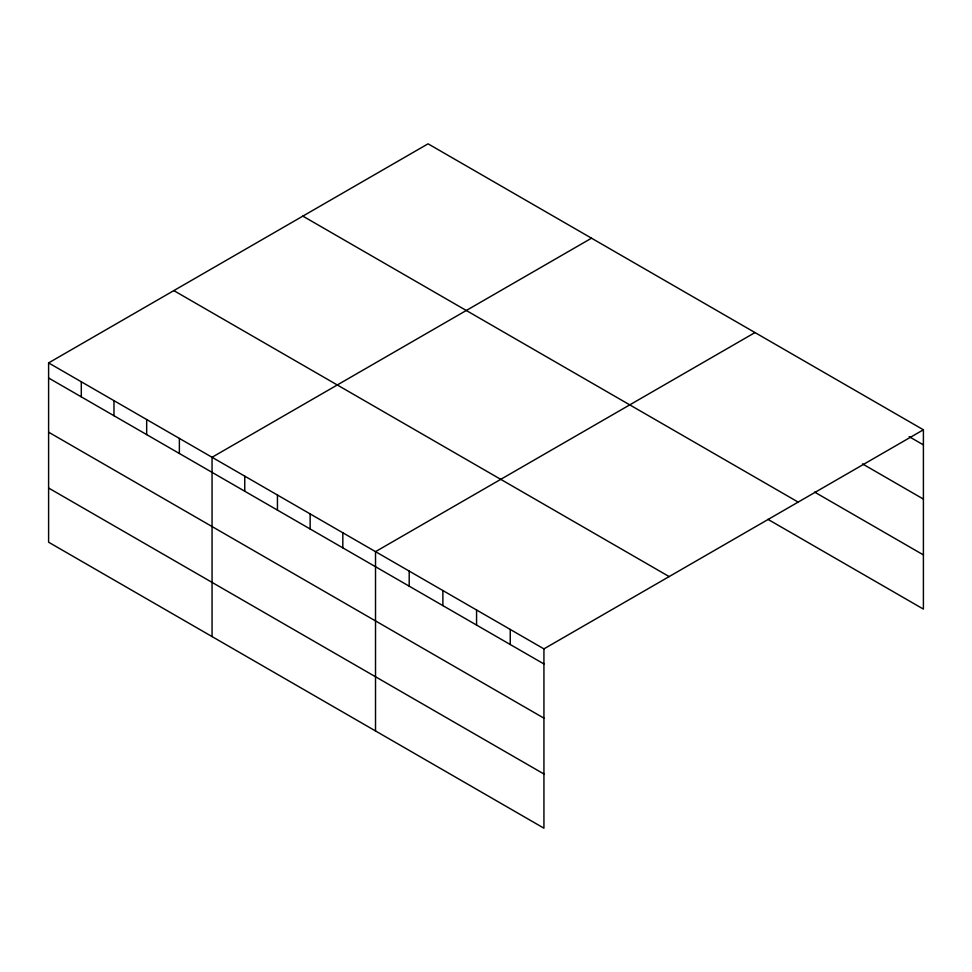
<?xml version="1.0" encoding="UTF-8"?>
<svg xmlns="http://www.w3.org/2000/svg" width="972" height="972" viewBox="0 0 972 972"><rect width="100%" height="100%" fill="white"/><g stroke="black" fill="none" stroke-linecap="round" stroke-linejoin="round"><path stroke-width="1.46" d="M48.6 362.908L543.931 648.883L543.931 828.18L48.6 542.206L48.6 362.908L428.069 143.82L923.4 429.794L923.4 609.092L767.941 519.34M591.523 238.189L212.054 457.277L212.054 636.575M754.989 332.57L375.52 551.646L375.52 730.944M543.931 648.883L923.4 429.794M909.148 436.647L923.4 444.884M862.516 463.923L923.4 499.073M814.585 492.075L923.4 554.903M302.839 216.112L798.17 502.099M173.83 290.604L669.161 576.578M48.6 377.987L543.931 663.961M48.6 432.175L543.931 718.15M48.6 488.017L543.931 773.991M510.251 629.431L510.251 644.521M476.572 609.991L476.572 625.069M442.88 590.539L442.88 605.629M409.2 571.099L409.2 586.177M342.824 532.778L342.824 547.856M310.141 513.896L310.141 528.987M277.445 495.027L277.445 510.106M244.75 476.146L244.75 491.237M179.37 438.396L179.37 453.487M146.675 419.527L146.675 434.606M113.979 400.646L113.979 415.737M81.296 381.777L81.296 396.855"/></g></svg>
